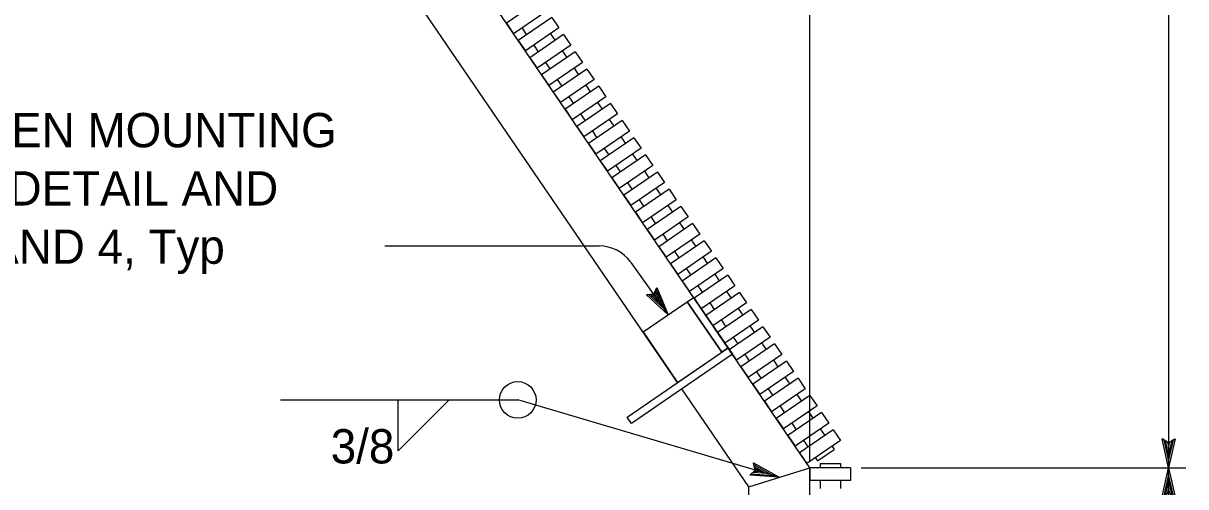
# Model space of a CAD drawing. Extents: x -893 to 867, y -474 to 712.
# Drawn here: x 206.9 to 444.6, y 83.2 to 177.8 of the extents above; entities that cross this region are included whole.
import ezdxf

# ---------------------------------------------------------------- set-up
doc = ezdxf.new("R2010")
doc.units = 0
doc.layers.add('60 Nongeo Data', color=7, linetype='Continuous')

msp = doc.modelspace()

# ---------------------------------------------------------------- linework, layer by layer
at = {"layer": '60 Nongeo Data'}
for p, q in [((367.79, 87.05), (102.64, 474.95)), ((441.15, 474.95), (441.15, 87.05)), ((367.79, 88.54), (367.79, 284.49)), ((340.74, 104.47), (275.99, 199.19)), ((312.62, 182.52), (305.74, 177.82)), ((314.09, 180.38), (307.21, 175.67)), ((315.02, 179.01), (308.14, 174.31)), ((315.02, 179.01), (316.49, 176.87)), ((305.74, 177.82), (307.21, 175.67)), ((308.93, 176.85), (309.86, 175.49)), ((316.49, 176.87), (309.61, 172.17)), ((308.14, 174.31), (309.61, 172.17)), ((317.42, 175.51), (310.54, 170.8)), ((314.77, 175.69), (315.7, 174.33)), ((317.42, 175.51), (318.88, 173.36)), ((311.33, 173.34), (312.26, 171.98)), ((318.88, 173.36), (312, 168.66)), ((319.82, 172), (312.94, 167.29)), ((317.16, 172.18), (318.1, 170.82)), ((319.82, 172), (321.28, 169.85)), ((310.54, 170.8), (312, 168.66)), ((313.72, 169.83), (314.66, 168.47)), ((321.28, 169.85), (314.4, 165.15)), ((312.94, 167.29), (314.4, 165.15)), ((322.21, 168.49), (315.33, 163.79)), ((319.56, 168.68), (320.49, 167.31)), ((322.21, 168.49), (323.68, 166.34)), ((316.12, 166.32), (317.05, 164.96)), ((323.68, 166.34), (316.8, 161.64)), ((324.61, 164.98), (317.73, 160.28)), ((321.96, 165.17), (322.89, 163.8)), ((324.61, 164.98), (326.08, 162.83)), ((315.33, 163.79), (316.8, 161.64)), ((318.52, 162.82), (319.45, 161.45)), ((326.08, 162.83), (319.2, 158.13)), ((324.36, 161.66), (325.29, 160.3)), ((317.73, 160.28), (319.2, 158.13)), ((327.01, 161.47), (320.13, 156.77)), ((320.92, 159.31), (321.85, 157.94)), ((328.48, 159.33), (321.6, 154.62)), ((327.01, 161.47), (328.48, 159.33)), ((329.41, 157.96), (322.53, 153.26)), ((326.76, 158.15), (327.69, 156.79)), ((329.41, 157.96), (330.88, 155.82)), ((320.13, 156.77), (321.6, 154.62)), ((323.32, 155.8), (324.25, 154.44)), ((330.88, 155.82), (324, 151.11)), ((329.16, 154.64), (330.09, 153.28)), ((322.53, 153.26), (324, 151.11)), ((331.81, 154.45), (324.93, 149.75)), ((325.72, 152.29), (326.65, 150.93)), ((333.27, 152.31), (326.39, 147.61)), ((331.81, 154.45), (333.27, 152.31)), ((334.2, 150.95), (327.32, 146.24)), ((331.55, 151.13), (332.48, 149.77)), ((334.2, 150.95), (335.67, 148.8)), ((324.93, 149.75), (326.39, 147.61)), ((328.11, 148.78), (329.04, 147.42)), ((335.67, 148.8), (328.79, 144.1)), ((336.6, 147.44), (329.72, 142.74)), ((333.95, 147.62), (334.88, 146.26)), ((336.6, 147.44), (338.07, 145.29)), ((327.32, 146.24), (328.79, 144.1)), ((330.51, 145.27), (331.44, 143.91)), ((338.07, 145.29), (331.19, 140.59)), ((329.72, 142.74), (331.19, 140.59)), ((339, 143.93), (332.12, 139.23)), ((336.35, 144.12), (337.28, 142.75)), ((339, 143.93), (340.47, 141.78)), ((332.91, 141.76), (333.84, 140.4)), ((340.47, 141.78), (333.59, 137.08)), ((341.4, 140.42), (334.52, 135.72)), ((338.75, 140.61), (339.68, 139.25)), ((341.4, 140.42), (342.87, 138.27)), ((332.12, 139.23), (333.59, 137.08)), ((335.31, 138.26), (336.24, 136.89)), ((342.87, 138.27), (335.99, 133.57)), ((334.52, 135.72), (335.99, 133.57)), ((343.8, 136.91), (336.92, 132.21)), ((341.15, 137.1), (342.08, 135.74)), ((343.8, 136.91), (345.26, 134.77)), ((337.71, 134.75), (338.64, 133.39)), ((345.26, 134.77), (338.38, 130.06)), ((346.2, 133.4), (339.32, 128.7)), ((343.54, 133.59), (344.48, 132.23)), ((346.2, 133.4), (347.66, 131.26)), ((280.91, 132.36), (324.68, 132.36)), ((336.92, 132.21), (338.38, 130.06)), ((340.1, 131.24), (341.04, 129.88)), ((347.66, 131.26), (340.78, 126.56)), ((331.19, 129.01), (338.84, 118.32)), ((339.32, 128.7), (340.78, 126.56)), ((348.59, 129.9), (341.71, 125.19)), ((345.94, 130.08), (346.87, 128.72)), ((348.59, 129.9), (350.06, 127.75)), ((342.5, 127.73), (343.43, 126.37)), ((350.06, 127.75), (343.18, 123.05)), ((350.99, 126.39), (344.11, 121.68)), ((348.34, 126.57), (349.27, 125.21)), ((350.99, 126.39), (352.46, 124.24)), ((341.71, 125.19), (343.18, 123.05)), ((344.9, 124.22), (345.83, 122.86)), ((352.46, 124.24), (345.58, 119.54)), ((333.68, 114.79), (344, 121.84)), ((344, 121.84), (351.06, 111.53)), ((344.11, 121.68), (345.58, 119.54)), ((353.39, 122.88), (346.51, 118.18)), ((350.74, 123.07), (351.67, 121.7)), ((353.39, 122.88), (354.86, 120.73)), ((342.71, 120.96), (349.77, 110.64)), ((347.3, 120.71), (348.23, 119.35)), ((354.86, 120.73), (347.98, 116.03)), ((355.79, 119.37), (348.91, 114.67)), ((353.14, 119.56), (354.07, 118.19)), ((355.79, 119.37), (357.26, 117.22)), ((346.51, 118.18), (347.98, 116.03)), ((349.7, 117.21), (350.63, 115.84)), ((357.26, 117.22), (350.38, 112.52)), ((333.68, 114.79), (340.74, 104.47)), ((348.91, 114.67), (350.38, 112.52)), ((358.19, 115.86), (351.31, 111.16)), ((355.54, 116.05), (356.47, 114.69)), ((358.19, 115.86), (359.65, 113.72)), ((352.1, 113.7), (353.03, 112.34)), ((359.65, 113.72), (352.77, 109.01)), ((360.58, 112.35), (353.7, 107.65)), ((357.93, 112.54), (358.86, 111.18)), ((360.58, 112.35), (362.05, 110.21)), ((330.42, 97.42), (351.06, 111.53)), ((351.94, 110.24), (331.3, 96.13)), ((340.74, 104.47), (351.06, 111.53)), ((351.06, 111.53), (351.94, 110.24)), ((351.31, 111.16), (352.77, 109.01)), ((354.49, 110.19), (355.42, 108.83)), ((362.05, 110.21), (355.17, 105.5)), ((353.7, 107.65), (355.17, 105.5)), ((362.98, 108.85), (356.1, 104.14)), ((360.33, 109.03), (361.26, 107.67)), ((362.98, 108.85), (364.45, 106.7)), ((356.89, 106.68), (357.82, 105.32)), ((364.45, 106.7), (357.57, 102)), ((365.38, 105.34), (358.5, 100.63)), ((362.73, 105.52), (363.66, 104.16)), ((365.38, 105.34), (366.85, 103.19)), ((355.29, 83.19), (341.62, 103.18)), ((356.1, 104.14), (357.57, 102)), ((359.29, 103.17), (360.22, 101.81)), ((366.85, 103.19), (359.97, 98.49)), ((259.53, 100.91), (308.06, 100.91)), ((283.61, 90.51), (283.61, 100.91)), ((283.61, 90.51), (294.01, 100.91)), ((361.54, 85.12), (308.06, 100.91)), ((358.5, 100.63), (359.97, 98.49)), ((367.78, 101.83), (360.9, 97.13)), ((365.13, 102.01), (366.06, 100.65)), ((367.78, 101.83), (369.25, 99.68)), ((361.69, 99.66), (362.62, 98.3)), ((369.25, 99.68), (362.37, 94.98)), ((370.18, 98.32), (363.3, 93.62)), ((367.53, 98.51), (368.46, 97.14)), ((370.18, 98.32), (371.64, 96.17)), ((331.3, 96.13), (330.42, 97.42)), ((360.9, 97.13), (362.37, 94.98)), ((364.09, 96.15), (365.02, 94.79)), ((371.64, 96.17), (364.76, 91.47)), ((363.3, 93.62), (364.76, 91.47)), ((372.58, 94.81), (365.7, 90.11)), ((369.92, 95), (370.86, 93.64)), ((372.58, 94.81), (374.04, 92.66)), ((366.48, 92.65), (367.42, 91.28)), ((374.04, 92.66), (367.16, 87.96)), ((369.35, 88.45), (372.79, 90.8)), ((372.32, 91.49), (372.79, 90.8)), ((365.7, 90.11), (367.16, 87.96)), ((368.88, 89.14), (369.35, 88.45)), ((355.29, 83.19), (367.79, 87.05)), ((376.12, 87.07), (367.79, 87.07)), ((367.79, 87.07), (367.79, 84.47)), ((367.79, 6.32), (367.79, 87.05)), ((369.87, 87.9), (369.87, 87.07)), ((369.87, 87.9), (374.04, 87.9)), ((374.04, 87.9), (374.04, 87.07)), ((376.12, 87.07), (376.12, 84.47)), ((378.29, 87.05), (444.65, 87.05)), ((378.29, 87.05), (444.65, 87.05)), ((441.15, 3.2), (441.15, 87.05)), ((376.12, 84.47), (367.79, 84.47)), ((369.87, 84.47), (369.87, 82.82)), ((374.04, 84.47), (374.04, 82.82)), ((355.29, 58.97), (355.29, 83.19))]:
    msp.add_line(p, q, dxfattribs=at)
for points in [[(336.51, 123.9), (338.84, 118.32), (334.36, 122.38), (334.77, 122.41), (338.05, 119.43), (336.35, 123.53), (336.18, 123.16), (337.27, 120.54), (335.18, 122.44), (335.58, 122.47), (336.49, 121.65), (336.02, 122.79), (335.89, 122.5), (334.36, 122.38), (335.89, 122.5)], [(342.71, 120.96), (344, 121.84), (351.06, 111.53), (349.77, 110.64)], [(442.47, 92.96), (441.15, 87.05), (439.84, 92.96), (440.19, 92.75), (441.14, 88.42), (442.12, 92.75), (441.77, 92.54), (441.15, 89.77), (440.54, 92.54), (440.89, 92.33), (441.15, 91.13), (441.42, 92.33), (441.15, 92.17), (439.84, 92.96), (441.15, 92.17)], [(356.25, 88.06), (361.54, 85.12), (355.5, 85.54), (355.8, 85.81), (360.22, 85.5), (356.35, 87.66), (356.45, 87.27), (358.93, 85.89), (356.1, 86.09), (356.4, 86.36), (357.62, 86.28), (356.55, 86.88), (356.63, 86.57), (355.5, 85.54), (356.63, 86.57)], [(439.83, 81.15), (441.15, 87.05), (442.46, 81.15), (442.11, 81.36), (441.15, 85.68), (440.18, 81.35), (440.53, 81.56), (441.15, 84.33), (441.76, 81.57), (441.41, 81.78), (441.15, 82.97), (440.88, 81.77), (441.15, 81.93), (442.46, 81.15), (441.15, 81.93)]]:
    msp.add_lwpolyline(points, close=True, dxfattribs=at)
msp.add_circle((308.06, 100.91), 3.75, dxfattribs=at)
msp.add_arc((324.68, 124.36), 8, 35.5929, 90, dxfattribs=at)

# ---------------------------------------------------------------- texts
for s, p in [('SEE SCREEN MOUNTING', (157.13, 152.51)), ('BRACKET DETAIL AND', (157.13, 140.61)), ('NOTES 3 AND 4, Typ', (157.13, 128.71)), ('3/8', (269.81, 87.94))]:
    msp.add_text(s, height=7, dxfattribs=at).set_placement(p)

doc.saveas('drawing.dxf')
